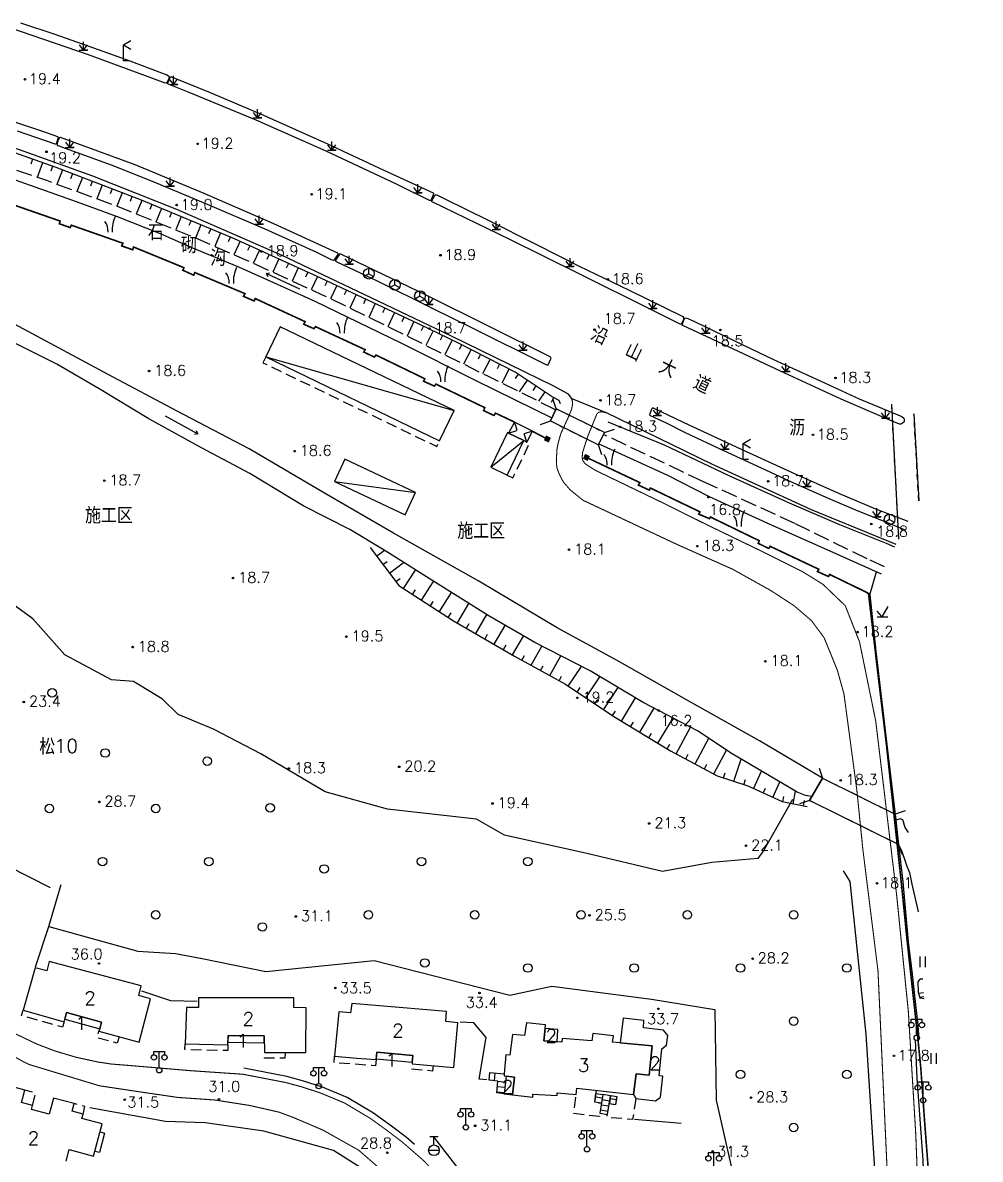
# Model space of a CAD drawing. Extents: x 115374 to 116875, y 149866 to 152432.
# Drawn here: x 116101.2 to 116281.3, y 152193.1 to 152406.9 of the extents above; entities that cross this region are included whole.
import ezdxf
from ezdxf.enums import TextEntityAlignment as Align

# ---------------------------------------------------------------- set-up
doc = ezdxf.new("R2010")
doc.units = 0
doc.header["$MEASUREMENT"] = 0
doc.header["$PDMODE"] = 32
doc.header["$PDSIZE"] = 0.3
for name, pattern in [('X0', [4, 3, -1]), ('X2', [10, 8, -2]), ('X5', [3, 2, -1]), ('X6', [2, 1, -1])]:
    doc.linetypes.add(name, pattern=pattern)
doc.layers.get('0').update_dxf_attribs({"linetype": 'CONTINUOUS'})
for name, color, linetype in [('BOUND', 7, 'CONTINUOUS'), ('DLDW', 14, 'CONTINUOUS'), ('DLSS', 5, 'CONTINUOUS'), ('DMTZ', 5, 'CONTINUOUS'), ('GCD', 1, 'CONTINUOUS'), ('GXYZ', 2, 'CONTINUOUS'), ('JMD', 6, 'CONTINUOUS'), ('SXSS', 5, 'CONTINUOUS'), ('YZH', 2, 'CONTINUOUS'), ('ZBTZ', 5, 'CONTINUOUS')]:
    doc.layers.add(name, color=color, linetype=linetype)
doc.styles.add('HZ', font='rs.shx', dxfattribs={"bigfont": 'hztxt.shx'})
doc.linetypes.add('X17', pattern='A,9.4,[169,symbolx.shx,S=1,R=0,X=0,Y=0.15],0.6', length=10)
doc.linetypes.add('X18', pattern='A,9.4,[169,symbolx.shx,S=1,R=-90,X=0,Y=-0.15],0.6', length=10)
doc.linetypes.add('X20', pattern='A,4.5,[145,symbolx.shx,S=1,R=0,X=0,Y=0],4.5,-0.5,[146,symbolx.shx,S=1,R=0,X=0,Y=0],-0.5', length=10)
doc.linetypes.add('X33', pattern='A,2,[150,symbolx.shx,S=1,R=0,X=0,Y=1],1e-11', length=2)
doc.linetypes.add('X35', pattern='A,2,[4,symbolt.shx,S=1,R=0,X=0,Y=0],2,[28,symbolt.shx,S=1,R=0,X=0,Y=0],1e-11', length=4)
doc.linetypes.add('X39', pattern='A,2,[150,symbolx.shx,S=1,R=0,X=0,Y=1],2,[151,symbolx.shx,S=1,R=0,X=0,Y=3],1e-11', length=4)
doc.linetypes.add('X4', pattern='A,0,-1e-09,[149,symbolx.shx,S=0.15,R=0,X=0,Y=0],-1.6', length=1.6)
doc.linetypes.add('X49', pattern='A,0,[5,symbolt.shx,S=1,R=0,X=0,Y=0],-10', length=10)

# ---------------------------------------------------------------- blocks, each defined once
blk = doc.blocks.new('GC122')
blk.add_circle((0, 0), 0.8)
blk = doc.blocks.new('GC097')
for p, q in [((-1, 2.92), (-1, 3.52)), ((-1, 3.52), (1, 3.52)), ((0, 0.52), (0, 3.52)), ((1, 3.52), (1, 2.92))]:
    blk.add_line(p, q)
for centre in [(-1, 2.42), (1, 2.42), (0.01, 0)]:
    blk.add_circle(centre, 0.5)
blk = doc.blocks.new('GC121')
for p, q in [((-0.5, -0.64), (-0.5, 1.36)), ((-0.5, -0.64), (-0.5, 0.86)), ((0.5, -0.64), (0.5, 1.36))]:
    blk.add_line(p, q)
blk = doc.blocks.new('GC002')
at = {"const_width": 1}
blk.add_lwpolyline([(-0.5, 0), (0.5, 0)], dxfattribs=at)
blk = doc.blocks.new('GC124')
for p, q in [((0, -0.8), (-0.75, 0.2)), ((0, -0.8), (0, 0.8)), ((0, -0.8), (0.75, 0.2)), ((-0.8, -0.8), (0.75, -0.8)), ((0.8, -0.8), (0, -0.8))]:
    blk.add_line(p, q)
blk = doc.blocks.new('GC052')
for p, q in [((0, 3), (1.38, 3.81)), ((0, 0), (0, 3)), ((0, 3), (1.38, 2.19)), ((1, 0), (0, 0))]:
    blk.add_line(p, q)
blk = doc.blocks.new('GC048')
for q in [(-0.87, -0.5), (0, 1), (0.87, -0.5)]:
    blk.add_line((0, 0), q)
blk.add_circle((0, 0), 1)
blk = doc.blocks.new('GC123')
for p, q in [((-0.9, 0), (1.1, 0)), ((0, 0.06), (-0.87, 1.11)), ((1.1, 2), (-0.04, 0))]:
    blk.add_line(p, q)
blk = doc.blocks.new('GC133')
for p, q in [((-0.81, 2.59), (0.79, 2.59)), ((-0.01, 0.99), (-0.01, 2.59)), ((-1.01, -0.01), (0.99, -0.01))]:
    blk.add_line(p, q)
blk.add_circle((-0.01, -0.01), 1)

msp = doc.modelspace()

# ---------------------------------------------------------------- linework, layer by layer
at = {"layer": 'BOUND', "linetype": 'Continuous', "flags": 128}
for points in [[(116200.43, 152331.98), (116209.46, 152327.51), (116210.6, 152329.8), (116201.54, 152334.24)], [(116251.6, 152264.82), (116265.29, 152258.04), (116265.93, 152252.36), (116249.19, 152260.63)], [(116210.27, 152205.32), (116210.03, 152203.67), (116208.77, 152203.85), (116209, 152205.49)], [(116211.19, 152201.59), (116211.76, 152205.07), (116210.27, 152205.32), (116209.76, 152201.82)], [(116211.76, 152205.07), (116211.52, 152203.62), (116212.72, 152203.42), (116212.96, 152204.87)]]:
    msp.add_lwpolyline(points, close=True, dxfattribs=at)
at = {"layer": 'BOUND', "linetype": 'Continuous'}
for points in [[(116265.98, 152309.74), (116264.63, 152335.13)], [(116268.81, 152333.31), (116269.72, 152316.96)]]:
    msp.add_lwpolyline(points, dxfattribs=at)
at = {"layer": 'DLDW', "linetype": 'X4', "flags": 128}
for points in [[(116246, 152260.78), (116240.56, 152251.28), (116239.42, 152249.69), (116230.78, 152248.96), (116221.52, 152247.23), (116207.28, 152250.64), (116191.82, 152254.08), (116186.51, 152257.11), (116169.81, 152258.96), (116158.08, 152262.26), (116145.98, 152269.39), (116137.05, 152274.05), (116130.39, 152276.79), (116127.48, 152279.69), (116121.99, 152283), (116117.9, 152283.31), (116109.1, 152288.01), (116103.1, 152294.79), (116095.87, 152299.99), (116086.21, 152312.54), (116079.19, 152321.64), (116073.87, 152329.21), (116065.35, 152346.81), (116051.18, 152362.81), (116039.44, 152377.34), (116034.56, 152383.33), (116034.24, 152387.28), (116034.75, 152391.15)], [(116005.17, 152332.37), (116010.57, 152328.67), (116039.39, 152303.9), (116063.21, 152278.67), (116076.78, 152268.57), (116093.92, 152253.29), (116098.29, 152248.3), (116106.35, 152244.22)], [(116231.34, 152221.31), (116231.62, 152204.24), (116235.72, 152186), (116233.81, 152164.02), (116220.91, 152157.18), (116215.95, 152152.33)]]:
    msp.add_lwpolyline(points, dxfattribs=at)
at = {"layer": 'DLSS', "linetype": 'X6'}
for p, q in [((116201.54, 152334.24), (116210.6, 152329.8)), ((116265.98, 152309.74), (116264.63, 152335.13)), ((116269.72, 152316.96), (116268.81, 152333.31)), ((116200.43, 152331.98), (116209.46, 152327.51)), ((116251.6, 152264.82), (116265.29, 152258.04)), ((116249.19, 152260.63), (116265.93, 152252.36))]:
    msp.add_line(p, q, dxfattribs=at)
at = {"layer": 'DLSS', "linetype": 'Continuous', "flags": 128}
for points in [[(116100.75, 152406.87), (116107.21, 152404.7), (116114.46, 152402.16), (116121.35, 152399.71), (116127.25, 152397.44), (116128.3, 152397.05), (116128.62, 152396.91), (116128.7, 152396.77), (116128.73, 152396.71), (116128.73, 152396.57), (116128.32, 152395.64), (116128.26, 152395.55), (116128.14, 152395.54), (116127.94, 152395.53), (116125.45, 152396.42), (116113.54, 152400.86), (116098.73, 152405.89)], [(116204.54, 152335.87), (116204.48, 152336.23), (116203.82, 152337.02), (116200.98, 152338.58), (116181.82, 152347.94), (116166.69, 152355.15), (116149.96, 152363.1), (116130.17, 152371.75), (116114.39, 152377.99), (116100.73, 152382.88), (116085.82, 152387.59), (116070.92, 152391.97), (116056.09, 152395.89), (116040.47, 152399.04), (116025.94, 152401.97), (116007.82, 152404.87), (116000, 152405.74)], [(116096.34, 152389.31), (116104.91, 152386.47), (116107.72, 152385.47), (116107.82, 152385.34), (116107.84, 152385.29), (116107.45, 152384.04), (116107.39, 152384), (116107.25, 152384), (116100.2, 152386.46)], [(116198.54, 152331.34), (116200.43, 152331.98), (116201.54, 152334.24), (116200.9, 152336.14)], [(116210.1, 152325.62), (116209.46, 152327.51), (116210.6, 152329.8), (116212.49, 152330.44)], [(116250.96, 152266.71), (116251.6, 152264.82), (116249.19, 152260.63), (116247.3, 152259.99)], [(116267.19, 152258.68), (116265.29, 152258.04), (116265.93, 152252.36), (116266.57, 152250.47)]]:
    msp.add_lwpolyline(points, dxfattribs=at)
for points in [[(116128.38, 152395.35), (116128.92, 152396.65), (116129.02, 152396.71), (116129.17, 152396.71), (116136.45, 152393.77), (116146.49, 152389.51), (116158.5, 152384.1), (116169.1, 152379.17), (116178.39, 152374.89), (116178.42, 152374.83), (116178.44, 152374.72), (116178.46, 152374.6), (116178.08, 152373.77), (116177.99, 152373.55), (116177.87, 152373.41), (116177.69, 152373.46), (116171.46, 152376.49), (116158.26, 152382.72), (116145.11, 152388.53), (116132.48, 152393.72)], [(116159.29, 152362.31), (116159.63, 152362.2), (116159.73, 152362.19), (116160.5, 152363.31), (116160.53, 152363.5), (116160.46, 152363.53), (116148.39, 152369.05), (116135.33, 152374.78), (116122.35, 152380.15), (116108.26, 152385.28), (116108.14, 152385.26), (116108.09, 152385.21), (116108.03, 152385.12), (116107.85, 152384.82), (116107.61, 152383.94), (116107.69, 152383.81), (116107.79, 152383.78), (116117.83, 152380.14), (116125.53, 152377.07), (116135.9, 152372.75), (116146.74, 152368.1), (116156.34, 152363.76)], [(116178.32, 152373.11), (116178.21, 152373.19), (116178.16, 152373.27), (116178.16, 152373.37), (116178.67, 152374.37), (116178.79, 152374.51), (116179.04, 152374.5), (116180.58, 152373.77), (116188.74, 152369.71), (116197.69, 152365.23), (116205.86, 152361.09), (116215.22, 152356.59), (116225.34, 152351.63), (116225.49, 152351.46), (116225.49, 152351.31), (116225.47, 152351.09), (116225.02, 152350.19), (116224.92, 152350.19), (116224.82, 152350.2), (116219.69, 152352.78), (116205.71, 152359.74), (116192.81, 152366.12)], [(116199.44, 152342.64), (116199.88, 152342.45), (116200.03, 152342.52), (116200.54, 152343.66), (116200.54, 152343.76), (116200.51, 152343.89), (116200.41, 152344.06), (116189.04, 152349.68), (116177.04, 152355.61), (116161.01, 152363.33), (116160.87, 152363.34), (116160.81, 152363.34), (116160.74, 152363.33), (116159.98, 152362.19), (116159.98, 152362.08), (116160.03, 152362.01), (116160.24, 152361.88), (116167.96, 152358.26), (116178.09, 152353.23), (116185.84, 152349.4)], [(116225.48, 152349.87), (116225.29, 152349.93), (116225.21, 152349.98), (116225.33, 152350.42), (116225.68, 152351.27), (116225.76, 152351.34), (116225.96, 152351.36), (116227.4, 152350.74), (116236.6, 152346.3), (116242.37, 152343.51), (116251.15, 152339.52), (116258.54, 152336.11), (116266.52, 152332.84), (116266.88, 152332.53), (116266.99, 152332.26), (116266.97, 152332.11), (116266.95, 152331.79), (116266.82, 152331.67), (116266.49, 152331.43), (116266.32, 152331.39), (116266.07, 152331.4), (116264.27, 152332.11), (116255.14, 152336.1), (116243.73, 152341.35), (116229.94, 152347.8)]]:
    msp.add_lwpolyline(points, close=True, dxfattribs=at)
at = {"layer": 'DLSS', "linetype": 'X2', "const_width": 0.2, "flags": 128}
for points in [[(116204.54, 152335.87), (116204.62, 152335.18), (116204.41, 152334.17), (116203.62, 152332.25), (116203.03, 152331.03), (116203.05, 152331), (116202.4, 152329.65), (116201.89, 152327.82), (116201.67, 152326.64), (116201.55, 152324.54), (116201.59, 152323.78), (116201.66, 152323.18), (116201.88, 152322.58)], [(116257.57, 152292.98), (116255.91, 152297.22), (116251.69, 152301.27), (116247.87, 152303.63), (116240.68, 152307.23), (116229.83, 152312.48), (116221.31, 152316.71), (116208.86, 152322.71), (116207.17, 152323.79), (116206.83, 152324.06), (116206.66, 152324.38), (116206.48, 152324.66), (116206.44, 152324.91), (116206.42, 152325.24), (116206.48, 152326.05), (116207.46, 152329.1), (116209.1, 152333.13), (116209.11, 152333.24), (116209.44, 152333.57), (116209.69, 152333.64), (116209.97, 152333.69), (116210.24, 152333.68), (116210.85, 152333.56)], [(116251.92, 152291.22), (116254.42, 152285.07), (116255.65, 152280.64), (116258.08, 152262.51), (116259.19, 152251.53), (116262.05, 152228.59), (116264.39, 152177.61), (116264.81, 152131.24), (116264.67, 152129.75), (116264.6, 152129.53), (116264.57, 152129.36), (116264.34, 152128.72), (116264.18, 152128.51), (116264, 152128.29), (116263.64, 152127.86), (116263.28, 152127.6), (116261, 152126.79), (116255.38, 152126.93), (116247.8, 152129.18), (116238.74, 152133.33), (116219.15, 152145.81), (116211.88, 152153.75), (116204.96, 152161.76), (116200.62, 152167.09), (116195.15, 152172.67), (116189.11, 152179.94), (116181.8, 152187.44), (116176.53, 152192.94), (116172.63, 152196.33), (116169.85, 152198.46), (116166.52, 152200.86), (116161.68, 152203.74), (116157.15, 152205.62), (116153.49, 152206.81), (116150.62, 152207.58), (116142.6, 152209.13), (116132.78, 152209.8), (116120.99, 152210.8), (116117.85, 152211.05), (116115.34, 152211.43), (116111.31, 152212.3), (116107.23, 152213.51), (116103.79, 152214.83), (116097.97, 152217.61), (116093.81, 152220.97), (116090.62, 152223.73), (116090.68, 152223.71), (116085.44, 152228.64), (116083.4, 152230.52)]]:
    msp.add_lwpolyline(points, dxfattribs=at)
at = {"layer": 'DLSS', "linetype": 'X4', "flags": 128}
msp.add_lwpolyline([(116204.48, 152336.23), (116210.85, 152333.56)], dxfattribs=at)
at = {"layer": 'DLSS', "linetype": 'Continuous'}
for points in [[(116265.46, 152308.73), (116249.57, 152315.27), (116230.79, 152323.83), (116210.85, 152333.56)], [(116267.7, 152313.05), (116261.65, 152315.39), (116254.69, 152318.32), (116245.98, 152322.23), (116236.35, 152326.62), (116225.44, 152331.7), (116219.81, 152334.41), (116219.71, 152334.42), (116219.64, 152334.39), (116219.45, 152334.18), (116219.05, 152333.15), (116219.12, 152333.07), (116219.19, 152333), (116222.19, 152331.61), (116225.79, 152329.83), (116233.02, 152326.42), (116239.27, 152323.57), (116246.14, 152320.37), (116252.65, 152317.48), (116258.29, 152315.1), (116263.05, 152313.19), (116266.95, 152311.6)]]:
    msp.add_lwpolyline(points, dxfattribs=at)
at = {"layer": 'DLSS', "linetype": 'Continuous', "const_width": 0.2, "flags": 128}
for points in [[(116201.88, 152322.58), (116202.1, 152321.98), (116202.87, 152320.5), (116204.17, 152319), (116206.6, 152317.05), (116224.38, 152308.7), (116234.74, 152304.08), (116241.89, 152300.09), (116246.29, 152297.22), (116249.54, 152294.43), (116251.92, 152291.22)], [(116278.69, 152000), (116276.59, 152024.22), (116275.27, 152046.66), (116270.16, 152133.48), (116270.12, 152143.23), (116270.22, 152160.65), (116270.06, 152174.7), (116269.15, 152197.94), (116267.76, 152220.92), (116265.57, 152242.73), (116261.63, 152275.51), (116258.58, 152290.43), (116257.57, 152292.98)], [(116174.53, 152186.01), (116164.37, 152194.85), (116157.66, 152198.62), (116152.01, 152201.03), (116149.36, 152202.01), (116143.88, 152203.26), (116137.3, 152204.29), (116130.36, 152204.77), (116123.6, 152205.76), (116115.61, 152206.96), (116102.46, 152210.94), (116102.06, 152211.13), (116101.47, 152211.39), (116094.02, 152215.63), (116089.23, 152219.84), (116088.8, 152220.24), (116084.96, 152224.12), (116081.15, 152227.76)]]:
    msp.add_lwpolyline(points, dxfattribs=at)
at = {"layer": 'DMTZ', "linetype": 'Continuous'}
for p, q in [((116103.01, 152381.21), (116102.68, 152380.27)), ((116104.9, 152380.55), (116103.92, 152377.77)), ((116106.78, 152379.89), (116106.45, 152378.94)), ((116108.66, 152379.19), (116107.61, 152376.47)), ((116110.53, 152378.47), (116110.17, 152377.54)), ((116112.39, 152377.76), (116111.37, 152375.1)), ((116114.26, 152377.04), (116113.9, 152376.11)), ((116116.13, 152376.33), (116115.13, 152373.72)), ((116118, 152375.61), (116117.64, 152374.68)), ((116119.86, 152374.89), (116118.89, 152372.35)), ((116121.73, 152374.18), (116121.37, 152373.24)), ((116123.6, 152373.46), (116122.53, 152370.89)), ((116125.44, 152372.69), (116125.06, 152371.77)), ((116127.29, 152371.93), (116126.24, 152369.39)), ((116129.14, 152371.16), (116128.76, 152370.24)), ((116130.99, 152370.4), (116129.95, 152367.89)), ((116132.84, 152369.64), (116132.45, 152368.71)), ((116134.68, 152368.87), (116133.65, 152366.38)), ((116136.53, 152368.11), (116136.15, 152367.18)), ((116138.38, 152367.34), (116137.32, 152364.78)), ((116140.23, 152366.58), (116139.85, 152365.65)), ((116142.06, 152365.77), (116140.89, 152363.21)), ((116143.88, 152364.94), (116143.46, 152364.03)), ((116145.7, 152364.11), (116144.55, 152361.6)), ((116147.52, 152363.28), (116147.1, 152362.37)), ((116149.34, 152362.45), (116148.2, 152359.95)), ((116151.16, 152361.62), (116150.74, 152360.71)), ((116152.98, 152360.79), (116151.84, 152358.29)), ((116154.8, 152359.96), (116154.38, 152359.05)), ((116156.62, 152359.13), (116155.45, 152356.64)), ((116158.43, 152358.29), (116158.01, 152357.38)), ((116160.24, 152357.44), (116159.08, 152354.94)), ((116162.05, 152356.6), (116161.63, 152355.69)), ((116163.87, 152355.75), (116162.68, 152353.19)), ((116165.68, 152354.91), (116165.26, 152354)), ((116167.49, 152354.06), (116166.27, 152351.45)), ((116169.31, 152353.22), (116168.88, 152352.31)), ((116171.12, 152352.37), (116169.87, 152349.7)), ((116172.93, 152351.53), (116172.51, 152350.62)), ((116174.74, 152350.68), (116173.46, 152347.93)), ((116176.55, 152349.82), (116176.12, 152348.92)), ((116178.35, 152348.95), (116177.01, 152346.17)), ((116180.15, 152348.08), (116179.72, 152347.18)), ((116181.95, 152347.21), (116180.59, 152344.39)), ((116183.75, 152346.33), (116183.29, 152345.44)), ((116185.53, 152345.42), (116184.11, 152342.65)), ((116187.31, 152344.51), (116186.85, 152343.62)), ((116189.09, 152343.6), (116187.69, 152340.87)), ((116190.87, 152342.69), (116190.41, 152341.8)), ((116192.65, 152341.77), (116191.27, 152339.09)), ((116194.39, 152340.79), (116193.83, 152339.96)), ((116196.05, 152339.67), (116194.56, 152337.47)), ((116197.7, 152338.56), (116197.14, 152337.73)), ((116199.36, 152337.44), (116198.18, 152335.68)), ((116201.04, 152336.35), (116200.58, 152335.46)), ((116167.74, 152306.56), (116169.19, 152307.65)), ((116168.94, 152304.96), (116169.74, 152305.56)), ((116170.15, 152303.36), (116172.81, 152305.37)), ((116172.82, 152300.45), (116175.06, 152303.95)), ((116171.35, 152301.77), (116172.15, 152302.37)), ((116176.18, 152298.29), (116178.44, 152301.81)), ((116174.5, 152299.37), (116175.04, 152300.21)), ((116179.55, 152296.13), (116181.84, 152299.7)), ((116177.87, 152297.21), (116178.41, 152298.05)), ((116182.94, 152294), (116185.07, 152297.68)), ((116181.23, 152295.05), (116181.77, 152295.89)), ((116186.4, 152292), (116188.46, 152295.56)), ((116184.67, 152293), (116185.17, 152293.87)), ((116189.86, 152290), (116191.91, 152293.54)), ((116188.13, 152291), (116188.63, 152291.86)), ((116193.32, 152287.99), (116195.37, 152291.53)), ((116191.59, 152288.99), (116192.09, 152289.86)), ((116196.81, 152286.04), (116198.8, 152289.62)), ((116195.07, 152287.01), (116195.55, 152287.89)), ((116200.31, 152284.1), (116202.37, 152287.8)), ((116198.56, 152285.07), (116199.05, 152285.94)), ((116203.78, 152282.11), (116206.25, 152285.82)), ((116202.06, 152283.13), (116202.54, 152284)), ((116207.11, 152279.9), (116209.76, 152283.88)), ((116205.45, 152281), (116206, 152281.84)), ((116210.44, 152277.68), (116213.2, 152281.83)), ((116213.81, 152275.52), (116216.45, 152279.9)), ((116208.78, 152278.79), (116209.33, 152279.62)), ((116217.23, 152273.46), (116219.96, 152277.96)), ((116212.11, 152276.57), (116212.66, 152277.4)), ((116220.66, 152271.39), (116223.51, 152276.1)), ((116215.52, 152274.49), (116216.04, 152275.35)), ((116224.11, 152269.37), (116226.79, 152274.38)), ((116218.94, 152272.42), (116219.46, 152273.28)), ((116227.64, 152267.49), (116230.21, 152272.3)), ((116222.37, 152270.35), (116222.88, 152271.21)), ((116225.88, 152268.43), (116226.35, 152269.31)), ((116231.17, 152265.6), (116233.56, 152270.07)), ((116229.4, 152266.54), (116229.87, 152267.43)), ((116234.91, 152264.22), (116236.3, 152268.38)), ((116233.01, 152264.85), (116233.33, 152265.8)), ((116238.66, 152262.83), (116240.15, 152266.12)), ((116236.81, 152263.58), (116237.12, 152264.53)), ((116240.48, 152262.01), (116240.89, 152262.92)), ((116242.3, 152261.18), (116243.61, 152264.09)), ((116244.13, 152260.38), (116244.33, 152261.36)), ((116246.09, 152259.99), (116246.56, 152262.35)), ((116248.06, 152259.6), (116248.25, 152260.58))]:
    msp.add_line(p, q, dxfattribs=at)
at = {"layer": 'DMTZ', "linetype": 'Continuous', "flags": 128}
for points in [[(116202.34, 152335.17), (116202.05, 152335.83), (116200.77, 152336.49), (116193.83, 152341.17), (116183.28, 152346.57), (116175.64, 152350.26), (116156.44, 152359.21), (116141.03, 152366.24), (116123.52, 152373.49), (116107.46, 152379.65), (116093.6, 152384.51), (116081.76, 152388.34), (116066.5, 152392.19), (116045.39, 152395.91), (116043.01, 152396.29)], [(116166.54, 152308.16), (116171.9, 152301.04), (116182.22, 152294.42), (116193.71, 152287.76), (116203.25, 152282.46), (116212.39, 152276.38), (116223.02, 152269.96), (116231.81, 152265.26), (116237.54, 152263.34), (116244.05, 152260.4), (116248.71, 152259.47)]]:
    msp.add_lwpolyline(points, dxfattribs=at)
at = {"layer": 'DMTZ', "linetype": 'X39'}
msp.add_lwpolyline([(116265.22, 152308.27), (116263.66, 152308.92), (116254.86, 152312.43), (116245.39, 152316.55), (116234.08, 152321.67), (116221.88, 152327.43), (116211.32, 152331.78)], dxfattribs=at)
at = {"layer": 'DMTZ', "linetype": 'X35', "flags": 128}
for points in [[(116258.21, 152300.69), (116260.29, 152299.62), (116260.39, 152299.57), (116260.44, 152299.45), (116260.49, 152299.29), (116261.66, 152288.7), (116263.87, 152270.09), (116265.42, 152256.88)], [(116265.93, 152252.35), (116266.73, 152245.29), (116267.71, 152234.05), (116268.46, 152227.96), (116268.88, 152224.5), (116269.52, 152218.36), (116269.72, 152215.64)], [(116255.52, 152247.41), (116256.78, 152245.36)], [(116103.56, 152229.31), (116106.07, 152236.91), (116108.41, 152244.79)], [(116256.78, 152245.36), (116259.75, 152216.68), (116261.4, 152191.33), (116261.5, 152163.51), (116262.27, 152144.37), (116260.96, 152134.77), (116257.55, 152130.86), (116253.43, 152130.44), (116246.24, 152132.02), (116242.24, 152133.97), (116237.32, 152136.52), (116231.18, 152139.99), (116223.94, 152144.58), (116218.11, 152149.86), (116209.11, 152160.16), (116199.94, 152170.81), (116197.55, 152172.73), (116178.51, 152197.36)], [(116133.98, 152222.79), (116129.02, 152222.92), (116123.57, 152224.75)], [(116188.32, 152216.02), (116186.05, 152218.8), (116183.48, 152218.92)], [(116188.49, 152208.06), (116187.02, 152208.21), (116188.32, 152216.02)], [(116176.9, 152179.48), (116172.06, 152185.05), (116167.83, 152189.61), (116159.66, 152194.82), (116146.55, 152198.44), (116135.51, 152200), (116128.04, 152200.24), (116113.83, 152202.84)], [(116225.05, 152199.87), (116216.25, 152200.62)]]:
    msp.add_lwpolyline(points, dxfattribs=at)
at = {"layer": 'DMTZ', "linetype": 'X33', "flags": 128}
msp.add_lwpolyline([(116174.86, 152195.89), (116173.34, 152197.21), (116170.52, 152199.37), (116167.14, 152201.81), (116162.2, 152204.76), (116157.54, 152206.69), (116153.82, 152207.89), (116150.88, 152208.69), (116142.75, 152210.25)], dxfattribs=at)
at = {"layer": 'GCD', "linetype": 'Continuous'}
for p in [(116101.61, 152396.24, 19.4), (116105.65, 152382.6, 19.2), (116134.09, 152384.09, 19.2), (116155.51, 152374.6, 19.1), (116130.15, 152372.58, 19), (116146.1, 152363.85, 18.9), (116179.75, 152363.15, 18.9), (116211.24, 152358.63, 18.6), (116177.66, 152349.37, 18.7), (116208.72, 152349.15, 18.7), (116232.41, 152349.1, 18.5), (116124.95, 152341.36, 18.6), (116254.06, 152340.07, 18.3), (116209.86, 152335.84, 18.7), (116213.54, 152330.87, 18.3), (116249.82, 152329.37, 18.5), (116152.31, 152326.3, 18.6), (116116.51, 152320.75, 18.7), (116241.39, 152320.63, 18.7), (116230.15, 152317.65, 16.8), (116260.79, 152312.6, 18.8), (116203.93, 152307.76, 18.1), (116228.07, 152308.43, 18.3), (116140.73, 152302.43, 18.7), (116162.06, 152291.42, 19.5), (116258.23, 152292.27, 18.2), (116121.84, 152289.45, 18.8), (116240.87, 152286.79, 18.1), (116205.49, 152279.91, 19.2), (116101.39, 152279.14, 23.4), (116220.81, 152277.53, 16.2), (116171.98, 152266.94, 20.2), (116151.24, 152266.63, 18.3), (116255.04, 152264.4, 18.3), (116115.57, 152260.35, 28.7), (116189.54, 152260.05, 19.4), (116219.02, 152256.28, 21.3), (116237.23, 152252.1, 22.1), (116261.86, 152245.04, 18.1), (116152.55, 152238.79, 31.1), (116207.79, 152239.01, 25.5), (116238.46, 152230.88, 28.2), (116115.54, 152229.96, 36.04), (116159.99, 152225.36, 33.46), (116187.09, 152224.4, 33.43), (116220.72, 152221.43, 33.68), (116265.06, 152212.59, 17.8), (116120.36, 152204.37, 31.5), (116138.08, 152204.45, 31), (116238.18, 152204.74, 28.3), (116186.28, 152199.44, 31.07), (116169.74, 152194.36, 28.8), (116230.96, 152194.62, 31.32)]:
    msp.add_point(p, dxfattribs=at)
at = {"layer": 'JMD', "linetype": 'Continuous'}
for p, q in [((116193.65, 152331.78), (116194.14, 152330.26)), ((116192.57, 152329.68), (116194.09, 152330.19)), ((116196.01, 152328.01), (116195.5, 152329.53)), ((116197.05, 152330.04), (116195.52, 152329.55))]:
    msp.add_line(p, q, dxfattribs=at)
at = {"layer": 'JMD', "linetype": 'Continuous', "flags": 128}
for points in [[(116182.32, 152333.94), (116149.61, 152349.7), (116146.88, 152344.02), (116179.58, 152328.26)], [(116195.43, 152328.29), (116196.01, 152328.01), (116197.05, 152330.04), (116193.65, 152331.78), (116192.57, 152329.68)], [(116195.43, 152328.29), (116192.57, 152329.68), (116192.34, 152329.79), (116189.2, 152323.31), (116192.3, 152321.81)], [(116175.08, 152318.51), (116161.79, 152324.79), (116159.82, 152320.62), (116173.11, 152314.34)], [(116123.04, 152223.96), (116123.48, 152225.76), (116106.17, 152230.32), (116105.7, 152228.59), (116103.51, 152229.15), (116101.23, 152221.21), (116108.96, 152219), (116109.44, 152220.72), (116115.99, 152218.9), (116115.65, 152217.7), (116115.52, 152217.22), (116123.06, 152215.18), (116125.23, 152223.31)], [(116154.47, 152221.61), (116152.18, 152221.67), (116152.15, 152223.52), (116134.25, 152223.51), (116134.23, 152221.71), (116131.98, 152221.7), (116131.72, 152214.84), (116139.76, 152214.65), (116139.79, 152216.44), (116146.58, 152216.33), (116146.64, 152213.25), (116154.45, 152213.2)], [(116183.04, 152218.82), (116180.79, 152219.05), (116180.9, 152220.9), (116163.08, 152222.42), (116162.86, 152220.67), (116160.62, 152220.86), (116159.84, 152212.5), (116164.04, 152212.17), (116167.63, 152211.89), (116167.77, 152213.27), (116174.56, 152212.65), (116174.45, 152211.4), (116174.42, 152211.11), (116182.29, 152210.39)], [(116109.44, 152220.72), (116109.1, 152219.48), (116115.65, 152217.7), (116115.99, 152218.9)], [(116219.56, 152214.48), (116212.09, 152215.14), (116212.28, 152216.37), (116208.4, 152216.81), (116208.24, 152215.43), (116202.66, 152215.87), (116202.6, 152215.17), (116199.22, 152215.44), (116199.47, 152217.74), (116199.54, 152218.41), (116195.95, 152218.8), (116195.58, 152216.41), (116193.28, 152216.59), (116192.8, 152212.7), (116192.06, 152212.8), (116191.75, 152209.23), (116191.71, 152208.82), (116193.67, 152208.57), (116193.28, 152205.28), (116197.15, 152204.81), (116197.11, 152205.41), (116201.69, 152205.12), (116201.7, 152205.62), (116205.27, 152205.3), (116205.42, 152206.52), (116216.09, 152205.3), (116216.57, 152209.24), (116219.04, 152208.95)], [(116221.4, 152213.89), (116222.24, 152214.57), (116222.49, 152216.39), (116221.68, 152217.42), (116217.94, 152217.86), (116218.02, 152219.26), (116214.14, 152219.65), (116213.56, 152215.01), (116219.56, 152214.48), (116219.04, 152208.95), (116216.57, 152209.24), (116216.09, 152205.3), (116216.5, 152204.55), (116220.17, 152204.15), (116221.14, 152204.85), (116221.6, 152208.79), (116220.91, 152208.81)], [(116146.58, 152216.33), (116139.79, 152216.44), (116139.77, 152215.15), (116146.61, 152215.02)], [(116201.85, 152217.54), (116199.47, 152217.74), (116199.22, 152215.44), (116201.7, 152215.24)], [(116174.56, 152212.65), (116167.77, 152213.27), (116167.64, 152212.03), (116174.45, 152211.4)], [(116193.67, 152208.57), (116192.08, 152208.77), (116191.74, 152205.46), (116193.28, 152205.28)]]:
    msp.add_lwpolyline(points, close=True, dxfattribs=at)
for points in [[(116146.88, 152344.02), (116182.32, 152333.94)], [(116189.2, 152323.31), (116195.43, 152328.29)], [(116159.82, 152320.62), (116175.08, 152318.51)], [(116109.32, 152192.78), (116109.91, 152194.98), (116114.49, 152193.75), (116116.12, 152199.79), (116112.32, 152200.83), (116112.52, 152201.61), (116110.46, 152202.18), (116110.83, 152203.63), (116106.99, 152204.64), (116106.16, 152201.62), (116102.84, 152202.53), (116103.03, 152203.26), (116100.96, 152203.79), (116101.56, 152206.15), (116094.33, 152208.13)]]:
    msp.add_lwpolyline(points, dxfattribs=at)
at = {"layer": 'SXSS', "linetype": 'Continuous'}
for p, q in [((116146.97, 152359.7), (116147.59, 152359.85)), ((116146.97, 152359.7), (116147.26, 152359.12)), ((116153.33, 152356.76), (116146.97, 152359.7)), ((116127.97, 152332.93), (116134.09, 152329.53)), ((116134.09, 152329.53), (116133.46, 152329.42)), ((116134.09, 152329.53), (116133.85, 152330.12))]:
    msp.add_line(p, q, dxfattribs=at)
at = {"layer": 'SXSS', "linetype": 'X0', "flags": 128}
msp.add_lwpolyline([(116201.4, 152334.09), (116188.64, 152340.39), (116171.18, 152349.07), (116157.46, 152355.72), (116144.87, 152361.47), (116133.68, 152366.37), (116119.34, 152372.19), (116105.7, 152377.17), (116090.05, 152382.52), (116079.66, 152385.74), (116069.32, 152388.62), (116057.72, 152391.77), (116047.7, 152394.04), (116042.05, 152395.33), (116040.44, 152396.39), (116038.96, 152398.38), (116038.32, 152399.48)], dxfattribs=at)
at = {"layer": 'SXSS', "linetype": 'Continuous', "flags": 128}
for points in [[(116089.48, 152380.96), (116101.49, 152376.71), (116111.23, 152373.25), (116118.95, 152370.42), (116127, 152367.25), (116133.09, 152364.56), (116141.76, 152360.97), (116148.37, 152358.03), (116156.12, 152354.52), (116172.32, 152346.67), (116186.5, 152339.55), (116200.71, 152332.54)], [(116251.6, 152264.82), (116239.75, 152271.85), (116226.05, 152279.53), (116213.01, 152286.96), (116201.71, 152293.05), (116186.99, 152301.88), (116170.9, 152310.91), (116157.91, 152318.43), (116143.74, 152326.74), (116130.22, 152333.8), (116117.23, 152340.74), (116099.64, 152350.21)], [(116249.61, 152261.36), (116248.76, 152261.46), (116248.44, 152261.54), (116246.85, 152262.18), (116241.67, 152265.23), (116234.6, 152269.38), (116228.1, 152273.7), (116217.86, 152279.06), (116207.92, 152284.97), (116197.48, 152290.3), (116188.72, 152295.4), (116178.29, 152301.91), (116169.5, 152307.47), (116162.71, 152311.54), (116154.03, 152315.97), (116143.9, 152322.11), (116134.8, 152326.9), (116124.92, 152332.41), (116115.58, 152338.03), (116107.62, 152342.68), (116097.96, 152347.51)]]:
    msp.add_lwpolyline(points, dxfattribs=at)
at = {"layer": 'SXSS', "linetype": 'X0'}
msp.add_lwpolyline([(116263.28, 152304.52), (116260, 152306.08), (116246.39, 152312.72), (116229.13, 152320.59), (116210.42, 152329.45)], dxfattribs=at)
at = {"layer": 'SXSS', "linetype": 'Continuous'}
for points in [[(116209.57, 152327.67), (116222.47, 152321.79), (116230.28, 152317.77), (116241.85, 152312.49), (116251.85, 152308.05), (116262.62, 152303.25)], [(116267.76, 152254.62), (116267.52, 152254.94), (116267.15, 152255.55), (116267.02, 152255.92), (116266.86, 152256.62), (116266.7, 152257), (116266.21, 152257.17), (116265.42, 152256.88)], [(116265.93, 152252.36), (116266.48, 152251.23), (116267.2, 152249.01), (116267.49, 152248.28), (116267.77, 152247.48), (116267.95, 152247.07), (116268.44, 152244.87), (116269.55, 152239.98), (116269.61, 152239.68)], [(116270.47, 152227.02), (116270.04, 152226.98), (116269.81, 152226.85), (116269.56, 152226.49), (116269.58, 152224.57), (116269.62, 152224.56), (116269.94, 152223.47), (116270.72, 152223.4)]]:
    msp.add_lwpolyline(points, dxfattribs=at)
at = {"layer": 'SXSS', "linetype": 'X5'}
msp.add_lwpolyline([(116269.68, 152224.36), (116270.64, 152224.53)], dxfattribs=at)
at = {"layer": 'SXSS', "linetype": 'X33'}
msp.add_lwpolyline([(116270.7, 152223.69), (116269.92, 152223.55)], dxfattribs=at)
at = {"layer": 'YZH', "linetype": 'Continuous'}
for p, q in [((116189.89, 152207.89), (116190.04, 152209.39)), ((116190.35, 152205.83), (116191.76, 152205.7)), ((116190.44, 152206.83), (116191.87, 152206.7)), ((116210.18, 152204.66), (116208.91, 152204.84)), ((116211.44, 152203.1), (116209.98, 152203.34)), ((116211.6, 152204.08), (116210.1, 152204.33)), ((116211.69, 152204.6), (116212.89, 152204.4)), ((116211.27, 152202.11), (116209.84, 152202.35))]:
    msp.add_line(p, q, dxfattribs=at)
at = {"layer": 'YZH', "linetype": 'X17', "const_width": 0.3, "flags": 128}
msp.add_lwpolyline([(116193.65, 152331.78), (116190.11, 152333.45), (116189.82, 152333.01), (116187.87, 152333.92), (116188.09, 152334.48), (116178.91, 152338.91), (116178.6, 152338.54), (116176.59, 152339.44), (116176.81, 152339.92), (116167.63, 152344.37), (116167.34, 152343.99), (116165.33, 152344.93), (116165.59, 152345.38), (116156.25, 152349.71), (116155.96, 152349.33), (116154.04, 152350.17), (116154.3, 152350.65), (116144.92, 152354.99), (116144.69, 152354.55), (116142.7, 152355.42), (116142.98, 152355.92), (116133.55, 152359.89), (116133.33, 152359.39), (116131.29, 152360.33), (116131.51, 152360.8), (116122.03, 152364.69), (116121.86, 152364.17), (116119.79, 152364.9), (116120.02, 152365.4), (116110.31, 152368.8), (116110.1, 152368.34), (116108.06, 152369.07), (116108.21, 152369.57), (116098.49, 152372.95), (116098.28, 152372.45), (116096.2, 152373.17), (116096.38, 152373.72), (116086.82, 152377.24), (116086.62, 152376.81), (116084.6, 152377.48), (116084.68, 152377.89), (116075.09, 152380.88), (116074.91, 152380.49), (116072.8, 152381.14), (116072.93, 152381.59), (116063.35, 152384.58), (116063.15, 152384.2), (116061.1, 152384.66), (116061.31, 152385.07), (116051.37, 152387.37), (116051.22, 152387.09), (116049.23, 152387.43), (116049.41, 152387.99), (116042.8, 152389.41), (116026.02, 152392.73), (116025.67, 152392.29), (116023.88, 152392.77), (116023.9, 152393.17), (116013.94, 152394.98), (116013.9, 152394.69), (116011.85, 152395.03), (116011.92, 152395.45), (116002.36, 152397.05), (116002.27, 152396.55), (116000.12, 152396.92), (116000.21, 152398.65), (116000, 152398.64)], dxfattribs=at)
at = {"layer": 'YZH', "linetype": 'X5', "flags": 128}
for points in [[(116146.88, 152344.02), (116146.35, 152342.94), (116179.06, 152327.18), (116179.58, 152328.26)], [(116192.3, 152321.81), (116193.38, 152321.29), (116196.51, 152327.77), (116196.01, 152328.01)], [(116108.96, 152219), (116108.67, 152217.97), (116100.94, 152220.17), (116101.23, 152221.21)], [(116119.32, 152216.19), (116118.93, 152214.95), (116115.17, 152215.97), (116115.52, 152217.22)], [(116139.76, 152214.65), (116139.74, 152213.58), (116131.68, 152213.76), (116131.72, 152214.84)], [(116150.53, 152213.22), (116150.51, 152212.18), (116146.66, 152212.17), (116146.64, 152213.25)], [(116167.63, 152211.89), (116167.51, 152210.7), (116159.73, 152211.32), (116159.84, 152212.5)], [(116178.36, 152210.75), (116178.25, 152209.72), (116174.33, 152210.08), (116174.42, 152211.11)], [(116103.03, 152203.26), (116103.62, 152205.59), (116101.56, 152206.15)], [(116209.07, 152206.1), (116208.77, 152203.85), (116210.03, 152203.67), (116209.66, 152201.16), (116204.84, 152201.76), (116205.27, 152205.3)], [(116216.5, 152204.55), (116215.89, 152200.62), (116211.09, 152201.02), (116211.52, 152203.62), (116212.72, 152203.42), (116213.09, 152205.64)], [(116112.52, 152201.61), (116112.88, 152203.07), (116110.83, 152203.63)]]:
    msp.add_lwpolyline(points, dxfattribs=at)
at = {"layer": 'YZH', "linetype": 'X17', "ltscale": 10000, "const_width": 0.3, "flags": 128}
msp.add_lwpolyline([(116199.41, 152328.8), (116197.05, 152330.04)], dxfattribs=at)
at = {"layer": 'YZH', "linetype": 'X17', "flags": 128}
msp.add_lwpolyline([(116269.57, 152215.67, 0.3, 0.3, 0), (116267.52, 152234.33, 0.3, 0.3, 0), (116266.51, 152244.47, 0.3, 0.3, 0), (116264.97, 152258.72, 0.3, 0.3, 0), (116263.64, 152271.11, 0.3, 0.3, 0), (116262.01, 152284.67, 0.3, 0.3, 0), (116260.4, 152298.37, 0.3, 0.3, 0), (116260.29, 152299.36, 0.3, 0.3, 0), (116260.17, 152299.54, 0.3, 0.3, 0), (116259.95, 152299.72, 0.3, 0.3, 0), (116252.96, 152303.12, 0.3, 0.3, 0), (116252.73, 152302.73, 0.3, 0.3, 0), (116250.65, 152303.67, 0.3, 0.3, 0), (116250.92, 152304.09, 0.3, 0.3, 0), (116241.76, 152308.41, 0.3, 0.3, 0), (116241.5, 152308, 0.3, 0.3, 0), (116239.52, 152308.97, 0.3, 0.3, 0), (116239.71, 152309.46, 0.3, 0.3, 0), (116230.53, 152313.92, 0.3, 0.3, 0), (116230.35, 152313.61, 0.3, 0.3, 0), (116228.35, 152314.45, 0.3, 0.3, 0), (116228.56, 152314.89, 0.3, 0.3, 0), (116219.24, 152319.37, 0.3, 0.3, 0), (116219.04, 152318.97, 0.3, 0.3, 0), (116216.98, 152319.92, 0.3, 0.3, 0), (116217.27, 152320.38, 0.3, 0.3, 0), (116207.66, 152324.92, 0, 0, 0)], format="xyseb", dxfattribs=at)
at = {"layer": 'YZH', "linetype": 'X20', "flags": 128}
msp.add_lwpolyline([(116106.07, 152236.91), (116122.84, 152232.27), (116129.93, 152231.86), (116134.96, 152230.89), (116146.92, 152228.45), (116167.29, 152230.52), (116192.83, 152224), (116200.72, 152225.68), (116219.47, 152223.25), (116231.34, 152221.31)], dxfattribs=at)
at = {"layer": 'YZH', "linetype": 'X18', "const_width": 0.3, "flags": 128}
msp.add_lwpolyline([(116269.57, 152215.67), (116270.09, 152210.46), (116270.83, 152200.09), (116271.74, 152188.26), (116272.06, 152183.6), (116271.98, 152181.24), (116271.77, 152177.04), (116271.71, 152172.09), (116271.51, 152165.32), (116271.67, 152155.21), (116271.96, 152145.56), (116272.13, 152136.09), (116272.38, 152125.23), (116272.97, 152116.39), (116273.95, 152102.54), (116274.87, 152089.06), (116275.9, 152073.96), (116276.9, 152059.69), (116277.83, 152046.06), (116278.55, 152034.26), (116279.32, 152024.43), (116280.07, 152014.27), (116280.92, 152002.9), (116281.14, 152000)], dxfattribs=at)
at = {"layer": 'YZH', "linetype": 'Continuous', "flags": 128}
for points in [[(116190.53, 152207.82), (116188.9, 152207.99), (116189.04, 152209.49), (116191.75, 152209.23)], [(116190.53, 152207.82), (116188.9, 152207.99), (116189.04, 152209.49), (116191.75, 152209.23), (116191.71, 152208.82)], [(116192.08, 152208.77), (116191.74, 152205.46), (116190.33, 152205.63)], [(116190.33, 152205.63), (116190.53, 152207.82), (116191.96, 152207.64), (116191.74, 152205.46)], [(116190.33, 152205.63), (116190.53, 152207.82)], [(116210.27, 152205.32), (116210.03, 152203.67), (116208.77, 152203.85), (116209, 152205.49)], [(116211.19, 152201.59), (116211.76, 152205.07), (116210.27, 152205.32), (116209.76, 152201.82)], [(116211.76, 152205.07), (116211.52, 152203.62), (116212.72, 152203.42), (116212.96, 152204.87)], [(116115.72, 152198.29), (116116.56, 152198.07), (116115.59, 152194.39), (116114.72, 152194.62)]]:
    msp.add_lwpolyline(points, dxfattribs=at)
at = {"layer": 'ZBTZ', "linetype": 'X4', "flags": 128}
msp.add_lwpolyline([(116260.49, 152299.29), (116261.77, 152303.63)], dxfattribs=at)
at = {"layer": 'ZBTZ', "linetype": 'X49', "flags": 128}
msp.add_lwpolyline([(116280.59, 152000), (116278.4, 152025.45), (116274.61, 152081.2), (116273.06, 152102.65), (116271.58, 152126.23), (116271, 152146.67), (116271.08, 152178.81), (116270.57, 152192.97), (116269.4, 152208.42), (116269.12, 152215.58)], dxfattribs=at)
at = {"layer": 'ZBTZ'}
for centre, radius, start, end in [((116124.07, 152367.85), 6.06, 154.0692, 183.3109), ((116114.3, 152367.71), 2.93, 355.8448, 37.5537), ((116137.08, 152358.06), 2.93, 355.8448, 37.5537), ((116146.86, 152358.2), 6.06, 154.0692, 183.3109), ((116157.94, 152348.68), 2.93, 355.8448, 37.5537), ((116167.72, 152348.82), 6.06, 154.0692, 183.3109), ((116186.65, 152339.71), 6.06, 154.0692, 183.3109), ((116176.88, 152339.57), 2.93, 355.8448, 37.5537), ((116208.2, 152323.86), 2.93, 355.8448, 37.5537), ((116217.97, 152324), 6.06, 154.0692, 183.3109), ((116232.61, 152312.35), 2.93, 355.8448, 37.5537), ((116242.38, 152312.49), 6.06, 154.0692, 183.3109)]:
    msp.add_arc(centre, radius, start, end, dxfattribs=at)

# ---------------------------------------------------------------- block references
at = {"layer": 'DLDW', "linetype": 'Continuous'}
for p in [(116269.32, 152215.97), (116126.85, 152209.88), (116156.85, 152206.89), (116270.53, 152204.21), (116184.52, 152199.14), (116207.31, 152195.02), (116231.15, 152190.88)]:
    msp.add_blockref('GC097', p, dxfattribs=at)
at = {"layer": 'DLSS', "linetype": 'Continuous'}
for p in [(116120.16, 152399.72), (116236.72, 152324.73)]:
    msp.add_blockref('GC052', p, dxfattribs=at)
at = {"layer": 'GXYZ', "linetype": 'Continuous'}
for name, p in [('GC048', (116166.29, 152359.67)), ('GC048', (116171.19, 152357.59)), ('GC048', (116175.9, 152355.47)), ('GC048', (116264.24, 152313.47)), ('GC133', (116178.54, 152194.84))]:
    msp.add_blockref(name, p, dxfattribs=at)
at = {"layer": 'YZH', "linetype": 'Continuous', "rotation": 334.7506982882411}
for p in [(116199.87, 152328.59), (116207.2, 152325.13)]:
    msp.add_blockref('GC002', p, dxfattribs=at)
at = {"layer": 'ZBTZ', "linetype": 'Continuous'}
for name, p in [('GC124', (116112.61, 152402.49)), ('GC124', (116129.56, 152396.08)), ('GC124', (116145.33, 152389.81)), ('GC124', (116110.05, 152384.21)), ('GC124', (116159.33, 152383.71)), ('GC124', (116128.91, 152376.95)), ('GC124', (116175.49, 152375.69)), ('GC124', (116145.65, 152369.8)), ('GC124', (116190.26, 152368.77)), ('GC124', (116162.59, 152362.24)), ('GC124', (116204.12, 152361.8)), ('GC124', (116177.57, 152354.71)), ('GC124', (116219.7, 152353.92)), ('GC124', (116229.66, 152349.27)), ('GC124', (116195.29, 152346.1)), ('GC124', (116244.74, 152342.05)), ('GC124', (116220.56, 152333.8)), ('GC124', (116263.49, 152333.28)), ('GC124', (116233.23, 152327.48)), ('GC124', (116248.69, 152320.47)), ('GC124', (116261.83, 152314.75)), ('GC123', (116262.79, 152295.12)), ('GC122', (116106.71, 152280.85)), ('GC122', (116116.67, 152269.54)), ('GC122', (116135.89, 152268.01)), ('GC122', (116106.19, 152259.11)), ('GC122', (116126.19, 152259.11)), ('GC122', (116147.71, 152259.23)), ('GC122', (116116.19, 152249.11)), ('GC122', (116136.19, 152249.11)), ('GC122', (116157.89, 152247.73)), ('GC122', (116176.19, 152249.11)), ('GC122', (116196.19, 152249.11)), ('GC122', (116126.19, 152239.11)), ('GC122', (116166.19, 152239.11)), ('GC122', (116186.19, 152239.11)), ('GC122', (116206.19, 152239.11)), ('GC122', (116226.19, 152239.11)), ('GC122', (116246.19, 152239.11)), ('GC122', (116146.26, 152236.83)), ('GC122', (116176.8, 152230.06)), ('GC121', (116270.51, 152229.89)), ('GC122', (116196.19, 152229.11)), ('GC122', (116216.19, 152229.11)), ('GC122', (116236.19, 152229.11)), ('GC122', (116256.19, 152229.11)), ('GC122', (116246.19, 152219.11)), ('GC121', (116272.56, 152211.73)), ('GC122', (116236.19, 152209.11)), ('GC122', (116256.19, 152209.11)), ('GC122', (116246.19, 152199.11))]:
    msp.add_blockref(name, p, dxfattribs=at)

# ---------------------------------------------------------------- texts
at = {"layer": 'DLDW', "linetype": 'Continuous', "style": 'HZ'}
for p in [(116117.4, 152314.35), (116187.42, 152311.44)]:
    msp.add_text('施工区', height=3, dxfattribs=at).set_placement(p, align=Align.MIDDLE)
at = {"layer": 'DLSS', "linetype": 'Continuous', "style": 'HZ'}
msp.add_text('沿  山  大  道', height=3, rotation=334.5202, dxfattribs=at).set_placement((116219.41, 152343.57), align=Align.MIDDLE)
msp.add_text('沥', height=3, dxfattribs=at).set_placement((116246.85, 152330.82), align=Align.MIDDLE)
at = {"layer": 'GCD', "linetype": 'Continuous', "style": 'HZ'}
for s, p in [('19.4', (116105.34, 152396.34, 19.44)), ('19.2', (116137.82, 152384.19, 19.21)), ('19.2', (116109.13, 152381.47, 19.22)), ('19.1', (116159.24, 152374.7, 19.08)), ('19.0', (116133.88, 152372.68, 18.96)), ('18.9', (116150.07, 152363.98, 18.94)), ('18.9', (116183.48, 152363.25, 18.94)), ('18.6', (116214.97, 152358.73, 18.59)), ('18.7', (116181.62, 152349.5, 18.7)), ('18.7', (116213.44, 152351.25, 18.75)), ('18.5', (116233.74, 152347.06, 18.46)), ('18.6', (116128.91, 152341.49, 18.64)), ('18.3', (116257.79, 152340.16, 18.34)), ('18.7', (116213.59, 152335.94, 18.7)), ('18.3', (116217.5, 152331, 18.33)), ('18.5', (116253.54, 152329.47, 18.51)), ('18.6', (116156.28, 152326.43, 18.57)), ('18.7', (116120.47, 152320.88, 18.74)), ('18.7', (116245.12, 152320.73, 18.71)), ('16.8', (116233.28, 152315.34, 16.8)), ('18.8', (116264.69, 152311.23, 18.76)), ('18.1', (116207.89, 152307.88, 18.13)), ('18.3', (116232.04, 152308.56, 18.3)), ('18.7', (116144.7, 152302.56, 18.74)), ('18.2', (116261.96, 152292.37, 18.16)), ('18.8', (116125.81, 152289.58, 18.8)), ('19.5', (116166.03, 152291.55, 19.51)), ('18.1', (116244.84, 152286.92, 18.13)), ('23.4', (116105.36, 152279.27, 23.43)), ('19.2', (116209.46, 152280.04, 19.2)), ('16.2', (116224.14, 152275.65, 16.2)), ('18.3', (116155.21, 152266.76, 18.34)), ('20.2', (116175.95, 152267.07, 20.23)), ('18.3', (116259, 152264.53, 18.27)), ('28.7', (116119.54, 152260.48, 28.7)), ('19.4', (116193.51, 152260.18, 19.38)), ('21.3', (116222.99, 152256.41, 21.32)), ('22.1', (116241.19, 152252.23, 22.09)), ('18.1', (116265.59, 152245.14, 18.1)), ('31.1', (116156.52, 152238.92, 31.1)), ('25.5', (116211.76, 152239.13, 25.5)), ('36.0', (116113.19, 152231.74)), ('28.2', (116242.42, 152231.01, 28.19)), ('33.5', (116163.84, 152225.36)), ('33.4', (116187.51, 152222.65)), ('33.7', (116221.63, 152219.56)), ('17.8', (116268.79, 152212.69, 17.78)), ('31.0', (116139.09, 152206.85, 31.05)), ('28.3', (116242.15, 152204.87, 28.25)), ('31.5', (116123.85, 152203.9, 31.48)), ('31.1', (116190.25, 152199.57, 31.07)), ('28.8', (116167.62, 152196.19, 28.82)), ('31.3', (116234.8, 152194.62))]:
    msp.add_text(s, height=2, dxfattribs=at).set_placement(p, align=Align.MIDDLE)
at = {"layer": 'JMD', "style": 'HZ'}
for s, p in [('2', (116113.84, 152223.46)), ('2', (116143.61, 152219.55)), ('1', (116112.14, 152218.73)), ('2', (116171.75, 152217.33)), ('1', (116142.53, 152215.39)), ('2', (116200.58, 152216.36)), ('1', (116170.47, 152211.81)), ('2', (116220.11, 152211.21)), ('2', (116192.36, 152206.79)), ('2', (116103.21, 152197.13))]:
    msp.add_text(s, height=2.5, dxfattribs=at).set_placement(p, align=Align.MIDDLE)
at = {"layer": 'JMD', "linetype": 'X20', "style": 'HZ'}
msp.add_text('3', height=2.5, dxfattribs=at).set_placement((116206.69, 152210.85), align=Align.MIDDLE)
at = {"layer": 'SXSS', "linetype": 'Continuous', "style": 'HZ'}
for s, p in [('石', (116126.21, 152367.46)), ('砌', (116132.44, 152365.12)), ('沟', (116137.93, 152362.78, 14))]:
    msp.add_text(s, height=3, dxfattribs=at).set_placement(p, align=Align.MIDDLE)
at = {"layer": 'ZBTZ', "linetype": 'X4', "style": 'HZ'}
for s, height, p in [('松', 3, (116105.79, 152270.87)), ('10', 2.6, (116109.36, 152270.87))]:
    msp.add_text(s, height=height, dxfattribs=at).set_placement(p, align=Align.MIDDLE)

doc.saveas('drawing.dxf')
